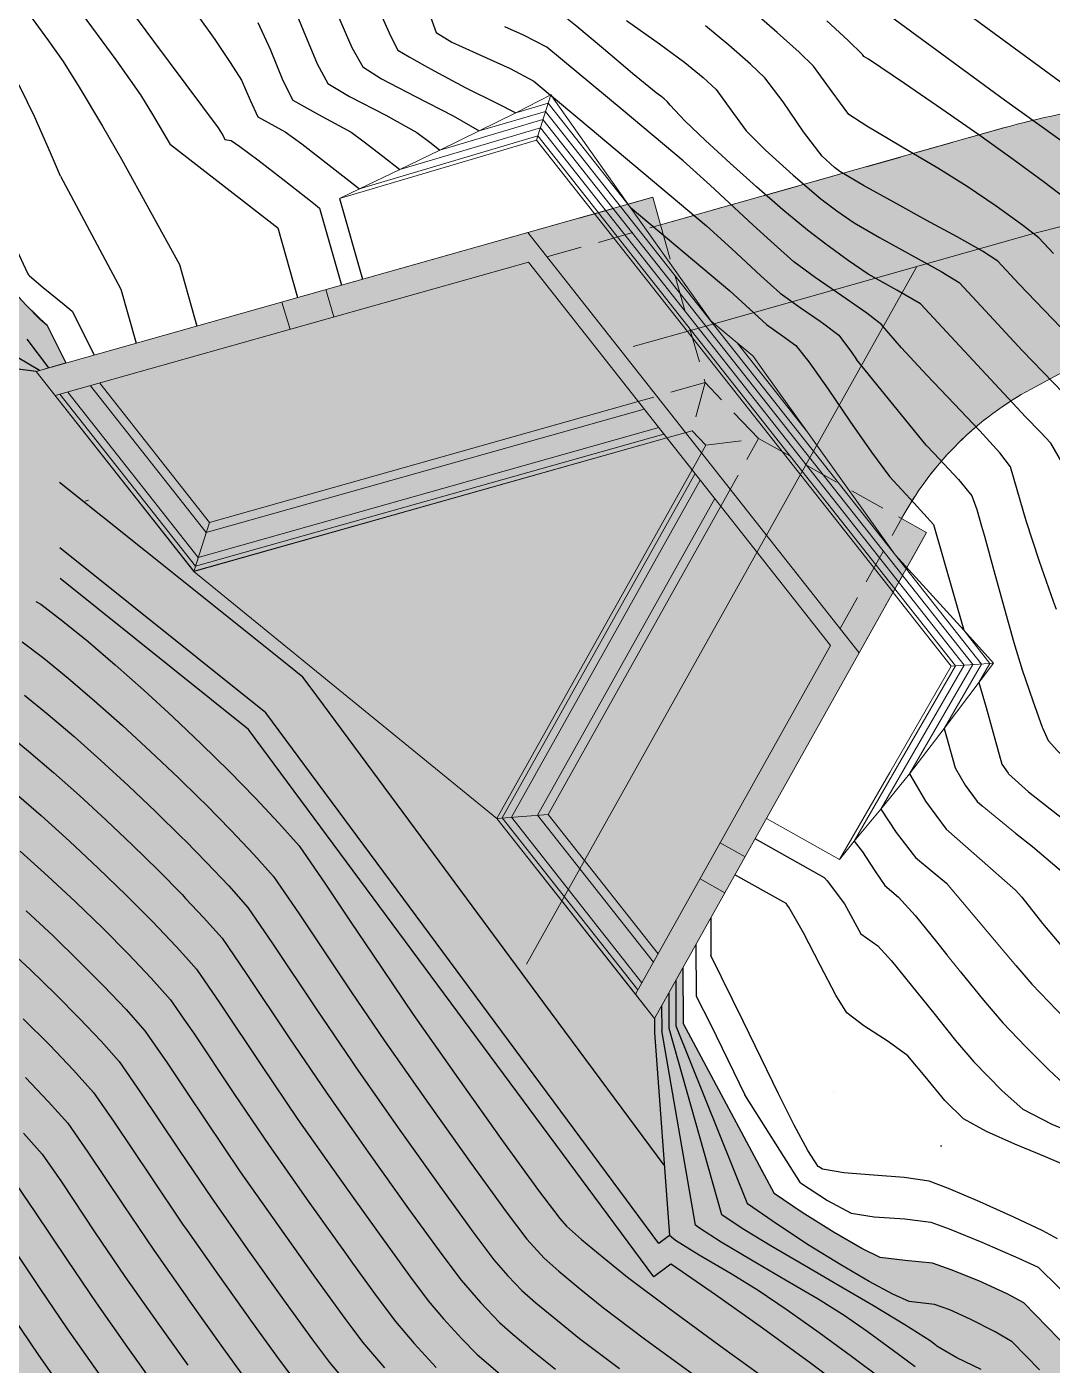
# Model space of a CAD drawing. Header units: millimetres. Extents: x -133 to 63340, y -143 to 109141.
# Drawn here: x 62394.54 to 62423.31, y 108682.51 to 108720.06 of the extents above; entities that cross this region are included whole.
import ezdxf

# ---------------------------------------------------------------- set-up
doc = ezdxf.new("R2010")
doc.units = ezdxf.units.MM
doc.header["$MEASUREMENT"] = 0
for name, pattern in [('NASCOSTA', [9.525, 6.35, -3.175]), ('TRATTEGGIATA', [0.75, 0.5, -0.25]), ('TRATTEGGIATA2', [9.525, 6.35, -3.175]), ('TRATTOPUNTO2', [12.7, 6.35, -3.175, 0, -3.175])]:
    doc.linetypes.add(name, pattern=pattern)
for name, color, linetype in [('colore lago', 131, 'Continuous'), ('curve livello 1m', 2, 'Continuous'), ('curve livello 5m', 7, 'Continuous'), ('curve livello di scavo 1 m', 2, 'Continuous'), ('LIN010CO', 2, 'Continuous'), ('LIN010TR', 2, 'NASCOSTA'), ('LIN018CO', 6, 'Continuous'), ('LIN025CO', 7, 'Continuous'), ('LINCOLO-ROSSO-025', 10, 'Continuous'), ('TRATTCOLO-30', 253, 'Continuous'), ('TRATTCOLO-32', 255, 'Continuous')]:
    doc.layers.add(name, color=color, linetype=linetype)
doc.layers.add('Colori bordi', color=5, linetype='Continuous', plot=False)
doc.layers.add('no_plot', color=5, linetype='Continuous', plot=False)

# ---------------------------------------------------------------- blocks, each defined once
blk = doc.blocks.new('CONTORNO')
at = {"layer": 'Colori bordi', "lineweight": 0, "ltscale": 2, "flags": 128}
blk.add_lwpolyline([(-40.663, 100.044), (-40.374, 92.645, 0.034114), (-43.469, 92.01), (-53.105, 89.338), (-53.319, 90.109), (-70.647, 85.303), (-66.249, 79.674), (-52.956, 83.36), (-52.253, 82.461), (-57.773, 72.704), (-53.908, 67.757), (-53.375, 67.075), (-47.588, 77.303), (-45.683, 80.67), (-46.38, 81.064), (-46.314, 81.181, -0.14195), (-42.731, 84.682), (-41.604, 85.286, -0.165813), (-34.47, 86.461, -0.072308), (-29.805, 84.968), (-22.578, 81.44)], format="xyb", dxfattribs=at)

msp = doc.modelspace()

# ---------------------------------------------------------------- hatches: boundary and pattern name
at = {"layer": 'colore lago', "linetype": 'Continuous', "lineweight": 0}
msp.add_hatch(color=256, dxfattribs=at).paths.add_polyline_path([(62394.5204, 108712.2459), (62395.117, 108711.6764), (62395.6406, 108710.6293), (62394.8002, 108710.3922), (62399.2235, 108704.7825), (62412.5003, 108708.5285), (62413.2067, 108707.6326), (62407.7302, 108697.8512), (62412.1535, 108692.2416), (62412.9472, 108693.6591), (62412.9542, 108692.0976), (62414.0082, 108690.1294), (62414.5077, 108689.1966), (62414.9207, 108688.4253), (62415.1861, 108687.9297), (62415.5083, 108687.3279), (62416.2931, 108686.7942), (62417.1906, 108686.23), (62417.969, 108685.782), (62418.4846, 108685.537), (62419.1884, 108685.4527), (62419.9557, 108685.3699), (62420.4783, 108685.1894), (62421.2527, 108684.8739), (62422.0468, 108684.518), (62422.5163, 108684.2624), (62423.4994, 108683.254), (62424.8803, 108681.83), (62425.6772, 108681.0253), (62426.388, 108680.3128), (62426.9073, 108679.7976), (62427.1296, 108679.5849), (62427.6677, 108679.3514), (62428.2779, 108678.8906), (62429.1097, 108678.186), (62429.7272, 108677.6064), (62430.0884, 108677.2216), (62430.467, 108676.3439), (62430.811, 108675.2778), (62431.1702, 108674.5108), (62431.6141, 108674.232), (62432.1182, 108673.9293), (62432.7182, 108673.2212), (62433.3642, 108672.3188), (62433.9717, 108671.5972), (62434.4688, 108671.2781), (62434.9585, 108671.0103), (62435.4179, 108670.7577), (62435.9831, 108670.3933), (62436.7708, 108669.8635), (62437.6389, 108669.2648), (62438.4457, 108668.6941), (62439.3646, 108668.0159), (62440.4199, 108667.2144), (62441.2951, 108666.53), (62442.2044, 108665.791), (62443.0885, 108665.0571), (62443.8645, 108664.3988), (62444.449, 108663.8865), (62444.7591, 108663.591), (62445.3244, 108662.7111), (62445.8151, 108661.9895), (62446.4679, 108661.7513), (62448.1936, 108661.1408), (62446.5378, 108652.8014), (62446.3027, 108651.6172), (62440.9509, 108652.5219), (62435.4435, 108653.0423), (62429.8796, 108653.2134), (62424.3375, 108653.0217), (62418.7888, 108652.4748), (62413.313, 108651.5404), (62407.8947, 108650.2381), (62402.5829, 108648.6194), (62397.4028, 108646.6292), (62392.3471, 108644.2966), (62387.4709, 108641.6608), (62382.7641, 108638.6807), (62378.5736, 108635.667), (62374.4327, 108632.2574), (62370.3747, 108628.4632), (62367.341, 108625.2477), (62364.0711, 108621.403), (62361.5015, 108617.9735), (62358.4141, 108613.3566), (62355.6386, 108608.5282), (62353.1888, 108603.5582), (62351.0878, 108598.4147), (62349.3183, 108593.1368), (62347.9014, 108587.7584), (62346.8307, 108582.3046), (62346.1263, 108576.8084), (62345.7933, 108571.4278), (62345.8092, 108565.8708), (62346.181, 108560.3104), (62346.9476, 108554.8198), (62348.0569, 108549.3677), (62348.9382, 108546.1575), (62347.7101, 108543.5061), (62343.6536, 108541.931), (62342.917, 108542.5188), (62342.059, 108542.9833), (62341.337, 108543.1852), (62340.5752, 108542.9743), (62339.6342, 108542.4682), (62338.6626, 108541.9356), (62337.8087, 108541.6455), (62337.3125, 108541.7296), (62336.3871, 108541.9326), (62334.0999, 108542.5173), (62331.1652, 108543.3198), (62327.978, 108544.2057), (62324.9329, 108545.0408), (62322.4248, 108545.6908), (62321.6797, 108545.8539), (62320.815, 108546.034), (62320.3039, 108546.1522), (62319.6879, 108546.4466), (62318.9296, 108546.8157), (62317.7863, 108547.2996), (62316.4033, 108547.8555), (62314.8859, 108548.4511), (62313.3395, 108549.0541), (62311.8694, 108549.6324), (62310.5809, 108550.1538), (62309.5794, 108550.586), (62308.9211, 108550.911), (62307.8794, 108551.5619), (62304.9319, 108553.2472), (62301.7635, 108555.25), (62299.7834, 108556.5397), (62298.9389, 108745.4947), (62330.7416, 108763.2145), (62333.3772, 108761.0595), (62337.2747, 108758.1642), (62341.9795, 108755.3069), (62347.0136, 108752.0356), (62351.8854, 108748.4512), (62355.9183, 108746.3193), (62362.3694, 108741.3887), (62363.4846, 108740.874), (62364.5999, 108740.3594), (62363.7039, 108740.0266), (62362.3265, 108739.5151), (62367.187, 108734.2797), (62380.1191, 108739.0825), (62380.8954, 108738.2464), (62376.2242, 108728.0558), (62381.0848, 108722.8205), (62382.5581, 108726.0346), (62383.6394, 108725.543), (62383.921, 108725.2729), (62384.545, 108724.7826), (62385.3252, 108724.2188), (62386.1902, 108723.6166), (62387.0683, 108723.0109), (62387.888, 108722.4367), (62388.5779, 108721.9292), (62389.0664, 108721.5233), (62389.5101, 108720.9867), (62390.0985, 108720.2676), (62390.648, 108719.643), (62391.287, 108718.9268), (62391.6211, 108718.5385), (62391.925, 108717.8958), (62392.2269, 108717.0545), (62392.8338, 108715.1478), (62393.1436, 108714.2685), (62393.4608, 108713.5627)])
at = {"layer": 'LINCOLO-ROSSO-025', "linetype": 'Continuous', "lineweight": 0}
h = msp.add_hatch(color=256, dxfattribs=at)
h.dxf.hatch_style = 1
h.paths.add_polyline_path([(62429.4363, 108718.061), (62425.0405, 108717.8694), (62427.3072, 108711.6993, -0.0823443), (62430.9713, 108711.7118, -0.0723083), (62435.6432, 108710.2396), (62442.8864, 108706.7439), (62440.7606, 108715.4891), (62440.0447, 108714.9552), (62438.3206, 108715.7873, 0.0998755)])
h.paths.add_polyline_path([(62421.9485, 108717.2207), (62420.6704, 108716.8601), (62421.8, 108713.9785), (62423.281, 108710.2005), (62423.8432, 108710.5049, -0.0823443), (62427.3072, 108711.6993), (62425.0405, 108717.8694, 0.034113)])
at = {"layer": 'TRATTCOLO-30', "linetype": 'Continuous', "lineweight": 0}
h = msp.add_hatch(color=256, dxfattribs=at)
h.dxf.hatch_style = 1
h.paths.add_polyline_path([(62419.7844, 108705.8709), (62419.0863, 108706.2617), (62419.1519, 108706.3789, -0.1419505), (62422.7188, 108709.896), (62423.281, 108710.2005), (62421.7999, 108713.9785), (62419.5162, 108713.3342), (62409.5531, 108695.5394), (62411.6173, 108692.9215), (62412.1535, 108692.2416), (62417.8943, 108702.4952)])
h.paths.add_polyline_path([(62419.5162, 108713.3342), (62413.1604, 108711.541), (62397.4005, 108707.0944), (62399.2235, 108704.7825), (62412.5003, 108708.5285), (62413.2067, 108707.6326), (62407.7302, 108697.8512), (62409.5531, 108695.5394)])
h.paths.add_polyline_path([(62421.7999, 108713.9785), (62420.6703, 108716.8601), (62412.3241, 108714.5052), (62412.1068, 108715.2752), (62394.8002, 108710.3922), (62397.4005, 108707.0944), (62413.1604, 108711.541)])
edge = h.paths.add_edge_path()
edge.add_line((62390.9352, 108742.7154), (62387.8242, 108748.1312))
edge.add_line((62387.8242, 108748.1312), (62379.4623, 108745.0257))
edge.add_line((62379.4623, 108745.0257), (62379.1838, 108745.7756))
edge.add_line((62379.1838, 108745.7756), (62362.3265, 108739.5151))
edge.add_line((62362.3265, 108739.5151), (62367.187, 108734.2798))
edge.add_line((62367.187, 108734.2798), (62380.1191, 108739.0825))
edge.add_line((62380.1191, 108739.0825), (62380.8954, 108738.2464))
edge.add_line((62380.8954, 108738.2464), (62376.2242, 108728.0559))
edge.add_line((62376.2242, 108728.0559), (62381.0848, 108722.8205))
edge.add_line((62381.0848, 108722.8205), (62387.544, 108736.9119))
edge.add_line((62387.544, 108736.9119), (62386.8168, 108737.2453))
edge.add_line((62386.8168, 108737.2453), (62388.1307, 108740.1117))
edge.add_arc((62392.6759, 108738.0282), 5, 110.37415, 155.37415, ccw=False)

# ---------------------------------------------------------------- linework, layer by layer
at = {"layer": 'Colori bordi', "linetype": 'Continuous', "lineweight": 0, "flags": 128}
msp.add_lwpolyline([(62394.5204, 108712.2459), (62395.117, 108711.6764), (62395.6406, 108710.6293), (62394.8002, 108710.3922), (62399.2235, 108704.7825), (62412.5003, 108708.5285), (62413.2067, 108707.6326), (62407.7302, 108697.8512), (62412.1535, 108692.2416), (62412.9472, 108693.6591), (62412.9542, 108692.0976), (62414.0082, 108690.1294), (62414.5077, 108689.1966), (62414.9207, 108688.4253), (62415.1861, 108687.9297), (62415.5083, 108687.3279), (62416.2931, 108686.7942), (62417.1906, 108686.23), (62417.969, 108685.782), (62418.4846, 108685.537), (62419.1884, 108685.4527), (62419.9557, 108685.3699), (62419.9557, 108685.3699), (62420.4783, 108685.1894), (62421.2527, 108684.8739), (62422.0468, 108684.518), (62422.5163, 108684.2624), (62422.5163, 108684.2624), (62423.4994, 108683.254)], dxfattribs=at)
at = {"layer": 'curve livello 1m', "color": 152, "linetype": 'TRATTEGGIATA2', "ltscale": 5, "flags": 128}
for points in [[(62384.0221, 108729.2284), (62385.7006, 108728.459), (62386.965, 108727.4431), (62388.3706, 108726.3432), (62389.0774, 108725.8208), (62389.9857, 108725.168), (62390.9097, 108724.5076), (62391.6633, 108723.9621), (62392.0604, 108723.6543), (62392.427, 108723.2258), (62393.028, 108722.477), (62393.7645, 108721.524), (62394.512, 108720.5348), (62395.1514, 108719.6685), (62395.564, 108719.0841), (62396.011, 108718.3689), (62396.6641, 108717.2733), (62397.2009, 108716.3497), (62398.8234, 108713.3925), (62399.3108, 108711.6648)], [(62449.0566, 108665.4876), (62447.5691, 108666.6743), (62446.7343, 108667.2749), (62445.9993, 108667.7503), (62445.9993, 108667.7503), (62445.3264, 108668.0832), (62444.4783, 108668.4494), (62443.6781, 108668.7985), (62443.1486, 108669.0802), (62443.1486, 108669.0802), (62442.7409, 108669.4873), (62442.1919, 108670.1058), (62441.7011, 108670.6179), (62441.7011, 108670.6179), (62441.2954, 108670.9338), (62440.5983, 108671.4494), (62439.8334, 108672.0132), (62439.2246, 108672.4741), (62439.2246, 108672.4741), (62438.365, 108673.1592), (62437.5579, 108673.8172), (62436.9267, 108674.3464), (62436.5947, 108674.645), (62436.5947, 108674.645), (62436.2778, 108675.0258), (62435.8193, 108675.6316), (62435.3026, 108676.349), (62434.8114, 108677.0647), (62434.8114, 108677.0647), (62434.4171, 108677.7181), (62433.9747, 108678.486), (62433.6742, 108678.9642), (62433.6742, 108678.9642), (62433.0992, 108679.4726), (62432.3946, 108680.0167), (62432.025, 108680.3971), (62432.025, 108680.3971), (62432.0295, 108680.4063), (62431.5902, 108680.6689), (62430.9646, 108681.1269), (62430.2225, 108681.7093), (62429.4404, 108682.3343), (62428.6942, 108682.9202), (62428.0602, 108683.3855), (62428.0602, 108683.3855), (62427.4519, 108683.7529), (62426.992, 108683.9088), (62426.4673, 108684.3403), (62425.8571, 108684.9767), (62425.2108, 108685.6918), (62424.5778, 108686.3598), (62424.0076, 108686.8546), (62424.0076, 108686.8546), (62423.6727, 108687.0413), (62423.0329, 108687.3593), (62422.1797, 108687.7651), (62421.2045, 108688.2153), (62420.1986, 108688.6663), (62420.1986, 108688.6663), (62419.808, 108688.8254), (62418.9294, 108688.9253), (62418.3385, 108689.2351), (62417.685, 108689.696), (62417.1649, 108690.1698), (62417.1649, 108690.1698), (62416.8423, 108690.6536), (62416.3974, 108691.4654), (62415.8785, 108692.4693), (62415.334, 108693.5294), (62414.6531, 108694.8123), (62413.8453, 108695.2632)]]:
    msp.add_lwpolyline(points, dxfattribs=at)
at = {"layer": 'curve livello 5m', "color": 2}
for p, q in [((62409.2425, 108718.148), (62409.2653, 108718.1191)), ((62402.7558, 108714.9747), (62403.3668, 108712.8092)), ((62395.117, 108711.6765), (62395.6406, 108710.6293)), ((62416.9251, 108696.1848), (62414.9732, 108697.2777)), ((62412.9472, 108693.6591), (62412.9542, 108692.0976)), ((62412.9542, 108692.0976), (62415.5084, 108687.3279)), ((62412.61, 108685.3437), (62412.1322, 108684.9899))]:
    msp.add_line(p, q, dxfattribs=at)
at = {"layer": 'curve livello 5m', "color": 2, "flags": 128}
for points in [[(62396.6447, 108731.3969), (62396.7034, 108731.3435), (62397.4521, 108730.6366), (62398.0469, 108730.0471), (62398.0469, 108730.0471), (62401.9805, 108725.5131), (62402.8096, 108724.5537), (62403.0716, 108723.9056), (62403.4992, 108722.761), (62403.8803, 108721.7758), (62404.3487, 108720.6847), (62404.7464, 108719.8047), (62404.9543, 108719.4), (62404.9543, 108719.4), (62405.266, 108719.2124), (62405.6968, 108718.9749)], [(62392.2582, 108726.6053), (62393.2778, 108725.7719), (62393.8988, 108725.2417), (62393.8988, 108725.2417), (62394.237, 108724.8723), (62398.0949, 108719.6567), (62399.9136, 108717.2235), (62400.0463, 108716.9978), (62400.0981, 108716.8998), (62400.2767, 108716.8656), (62400.5215, 108716.7023), (62401.0195, 108716.3305), (62401.7237, 108715.787), (62402.587, 108715.109), (62402.7558, 108714.9747)], [(62424.2711, 108710.8751), (62422.372, 108712.8499), (62421.7848, 108713.4812), (62421.3508, 108713.763), (62420.6438, 108714.1649), (62419.7773, 108714.6384), (62418.8646, 108715.1351), (62418.0189, 108715.6065), (62417.3538, 108716.0042), (62417.2011, 108716.114), (62416.8573, 108716.4271), (62416.3347, 108717.1162), (62415.7592, 108717.9543), (62415.2468, 108718.6259), (62414.848, 108719.0088), (62414.2332, 108719.5484), (62413.587, 108720.0829)], [(62395.117, 108711.6765), (62394.9041, 108711.8553), (62394.5204, 108712.2459), (62394.1046, 108712.7106), (62393.7129, 108713.2033), (62393.4608, 108713.5627), (62393.1436, 108714.2685), (62392.8338, 108715.1478), (62392.529, 108716.1075), (62392.2269, 108717.0545), (62391.925, 108717.8958), (62391.6211, 108718.5385), (62391.287, 108718.9268), (62391.0059, 108719.2419)], [(62405.6968, 108718.9749), (62405.9715, 108718.8234), (62406.859, 108718.3498), (62406.859, 108718.3498), (62407.7279, 108717.9179), (62408.2619, 108717.6489)], [(62411.471, 108714.9988), (62414.2667, 108712.6473), (62414.8294, 108712.133), (62415.2989, 108711.707), (62415.2989, 108711.707), (62415.7478, 108711.3875), (62416.1196, 108711.1169), (62416.1196, 108711.1169), (62416.4867, 108710.6572), (62417.0219, 108709.8957), (62417.6362, 108708.9972), (62418.2405, 108708.1264), (62418.7457, 108707.4479), (62418.7457, 108707.4479), (62419.4347, 108706.6984), (62419.9766, 108706.0932), (62419.9766, 108706.0932), (62420.8311, 108703.1281)], [(62412.1322, 108684.9899), (62400.7621, 108700.3459), (62395.4732, 108704.5797)], [(62421.2529, 108701.6644), (62421.4558, 108700.9605), (62421.901, 108699.3744), (62422.0711, 108699.1173), (62422.0831, 108699.1065)], [(62422.0831, 108699.1065), (62422.6444, 108698.5988), (62423.4703, 108697.9486), (62424.3294, 108697.2757), (62425.0024, 108696.6892), (62425.0024, 108696.6892), (62425.1855, 108696.4683), (62425.4912, 108696.1721), (62426.3942, 108695.3565), (62427.277, 108694.5766), (62428.0561, 108693.9044), (62428.648, 108693.4119), (62428.9693, 108693.1712), (62428.9693, 108693.1712), (62429.7125, 108692.9277), (62430.3412, 108692.7003), (62430.3412, 108692.7003), (62430.4367, 108692.4487), (62430.6376, 108692.3175), (62432.6337, 108690.8368)], [(62394.1774, 108698.5946), (62394.9437, 108697.9317), (62395.7427, 108697.2117), (62396.5478, 108696.4595), (62397.3324, 108695.6999), (62398.0701, 108694.9577), (62398.7342, 108694.2576), (62399.0044, 108693.9543)], [(62416.9251, 108696.1848), (62416.9928, 108696.1006), (62417.4784, 108695.4524), (62417.9367, 108694.6176), (62418.418, 108694.2782), (62418.8043, 108693.8525), (62419.3564, 108693.1747), (62419.9847, 108692.3847), (62420.5997, 108691.6219), (62421.1118, 108691.0262), (62421.9086, 108690.2132), (62422.4886, 108689.6925), (62423.3011, 108689.2772), (62424.2926, 108688.8645)], [(62399.0044, 108693.9543), (62399.2982, 108693.6245), (62399.2982, 108693.6245), (62399.9571, 108692.6681), (62401.1273, 108690.9178), (62402.1489, 108689.4084), (62402.1489, 108689.4084), (62403.2769, 108687.8026), (62403.6693, 108687.2518)], [(62394.5062, 108690.5788), (62395.1524, 108689.9042), (62395.695, 108689.2978), (62395.695, 108689.2978), (62396.2519, 108688.4895), (62397.2409, 108687.0103), (62398.1043, 108685.7347), (62398.1043, 108685.7347), (62399.0472, 108684.3924)], [(62403.6693, 108687.2518), (62404.3762, 108686.2595), (62405.2756, 108685.0178), (62405.8036, 108684.3162), (62405.8036, 108684.3162), (62406.2369, 108683.8097), (62406.7457, 108683.2522), (62407.1773, 108682.811), (62407.1773, 108682.811), (62407.8177, 108682.2565)], [(62424.8803, 108681.83), (62423.4994, 108683.254), (62422.5163, 108684.2624), (62422.5163, 108684.2624), (62422.0468, 108684.5181), (62421.2527, 108684.8739), (62420.4783, 108685.1894), (62419.9557, 108685.3699), (62419.9557, 108685.3699), (62419.1884, 108685.4527), (62418.4846, 108685.537), (62417.969, 108685.782), (62417.1906, 108686.23), (62416.2931, 108686.7942), (62415.5083, 108687.3279)], [(62417.7922, 108681.6247), (62416.5271, 108682.5722), (62415.1842, 108683.5514), (62413.8613, 108684.49), (62412.6562, 108685.3158), (62412.6562, 108685.3158), (62412.6101, 108685.3437)], [(62399.0472, 108684.3924), (62399.0576, 108684.3775), (62399.9866, 108683.0734), (62400.7467, 108682.024), (62401.1929, 108681.4311), (62401.1929, 108681.4311), (62401.6951, 108680.8335), (62402.2992, 108680.148), (62402.9368, 108679.4494), (62403.5396, 108678.8125), (62403.7077, 108678.6442)]]:
    msp.add_lwpolyline(points, dxfattribs=at)
at = {"layer": 'curve livello di scavo 1 m', "lineweight": 0}
for p, q in [((62409.2336, 108718.1454), (62409.2425, 108718.148)), ((62403.3173, 108715.2454), (62408.8423, 108716.8822)), ((62418.8462, 108704.1951), (62408.8424, 108716.8822)), ((62418.8451, 108704.1932), (62420.4781, 108702.1223)), ((62420.4781, 108702.1223), (62418.7518, 108699.1404)), ((62418.7518, 108699.1404), (62417.3393, 108696.7008)), ((62417.3393, 108696.7008), (62415.292, 108697.8471))]:
    msp.add_line(p, q, dxfattribs=at)
at = {"layer": 'LIN010CO', "linetype": 'Continuous', "lineweight": 0}
for p, q in [((62395.69, 108709.812), (62399.3496, 108705.1708)), ((62399.5764, 108705.8692), (62396.326, 108709.9915)), ((62395.4671, 108709.7491), (62399.2701, 108704.9261)), ((62411.8636, 108709.3359), (62399.5764, 108705.8692)), ((62412.2728, 108708.817), (62399.3496, 108705.1708)), ((62412.4161, 108708.6352), (62399.2701, 108704.9261)), ((62407.8808, 108697.8631), (62413.2908, 108707.5259)), ((62408.1372, 108697.8833), (62413.4342, 108707.3441)), ((62408.8693, 108697.941), (62413.8434, 108706.8251)), ((62399.6693, 108706.1552), (62399.2235, 108704.7825)), ((62409.169, 108697.9646), (62407.7302, 108697.8512)), ((62411.6837, 108693.0401), (62407.8808, 108697.8631)), ((62411.7968, 108693.2421), (62408.1372, 108697.8833)), ((62412.1197, 108693.8187), (62408.8693, 108697.941))]:
    msp.add_line(p, q, dxfattribs=at)
at = {"layer": 'LIN010TR', "linetype": 'TRATTOPUNTO2', "lineweight": 0, "ltscale": 5, "flags": 128}
msp.add_lwpolyline([(62441.9446, 108710.6184), (62436.9819, 108713.0134, 0.1831676), (62422.7847, 108714.2564), (62413.1604, 108711.5409), (62395.6739, 108706.6072)], format="xyb", dxfattribs=at)
msp.add_lwpolyline([(62408.5598, 108693.7651), (62419.5163, 108713.3342)], dxfattribs=at)
at = {"layer": 'LIN018CO', "color": 2, "lineweight": 0}
for p, q in [((62408.2619, 108717.6489), (62409.2432, 108718.1502)), ((62407.2361, 108717.1364), (62408.2619, 108717.6489)), ((62406.1309, 108716.6004), (62407.2361, 108717.1364)), ((62413.7384, 108711.8001), (62411.471, 108714.9988)), ((62414.4702, 108711.1952), (62413.7384, 108711.8001)), ((62418.9053, 108705.2475), (62416.4449, 108708.6908)), ((62418.9053, 108705.2475), (62420.8311, 108703.1281)), ((62421.6644, 108702.2072), (62420.8311, 108703.1281)), ((62419.3061, 108699.1), (62420.2746, 108700.3736))]:
    msp.add_line(p, q, dxfattribs=at)
at = {"layer": 'LIN018CO', "color": 2, "lineweight": 0, "flags": 128}
for points in [[(62408.8424, 108716.8822), (62408.8768, 108716.9967), (62409.2432, 108718.1502)], [(62409.2432, 108718.1502), (62409.2653, 108718.1191), (62411.471, 108714.9988)], [(62406.1309, 108716.6004), (62405.0055, 108716.0584), (62403.8789, 108715.516), (62403.3173, 108715.2454)], [(62414.4702, 108711.1952), (62414.9152, 108710.8273), (62414.9185, 108710.823), (62415.2613, 108710.3444), (62416.4449, 108708.6908)], [(62420.4781, 108702.1223), (62420.5986, 108702.1309), (62421.6644, 108702.2072), (62420.2746, 108700.3736)], [(62417.3393, 108696.7008), (62417.7536, 108697.2167), (62418.4995, 108698.106), (62419.3061, 108699.1)]]:
    msp.add_lwpolyline(points, dxfattribs=at)
at = {"layer": 'LIN018CO', "color": 2, "flags": 128}
for points in [[(62397.8726, 108705.349), (62395.4611, 108707.2794)], [(62412.5687, 108686.1467), (62412.272, 108685.927), (62401.2487, 108700.8146), (62395.4693, 108705.441)], [(62401.8961, 108702.1282), (62397.8726, 108705.349)], [(62402.5199, 108701.5009), (62402.2874, 108701.8149), (62401.8961, 108702.1282)], [(62405.9487, 108696.87), (62402.5199, 108701.5009)], [(62409.0519, 108692.6791), (62405.9487, 108696.87)], [(62412.425, 108688.1235), (62409.0519, 108692.6791)]]:
    msp.add_lwpolyline(points, dxfattribs=at)
at = {"layer": 'LIN025CO', "linetype": 'TRATTEGGIATA', "lineweight": 0, "ltscale": 2}
for p, q in [((62421.9484, 108717.2206), (62412.3241, 108714.5052)), ((62408.5979, 108714.2851), (62412.1069, 108715.2751)), ((62412.3241, 108714.5052), (62412.1069, 108715.2751)), ((62409.134, 108713.6052), (62412.3241, 108714.5052)), ((62412.3241, 108714.5052), (62413.5732, 108710.078)), ((62422.7188, 108709.896), (62423.8432, 108710.5049)), ((62413.5732, 108710.078), (62411.6961, 108709.5484)), ((62413.5732, 108710.078), (62413.2043, 108708.7271)), ((62415.0726, 108708.5089), (62413.5732, 108710.078)), ((62413.2043, 108708.7271), (62412.5003, 108708.5285)), ((62413.5922, 108708.3212), (62413.2043, 108708.7271)), ((62413.2067, 108707.6326), (62413.5922, 108708.3212)), ((62413.5922, 108708.3212), (62415.0726, 108708.5089)), ((62414.0109, 108706.6126), (62415.0726, 108708.5089)), ((62415.0726, 108708.5089), (62419.0864, 108706.2617)), ((62417.3582, 108703.1751), (62419.152, 108706.3788)), ((62419.7844, 108705.8709), (62419.0864, 108706.2617)), ((62417.8944, 108702.4951), (62419.7844, 108705.8709))]:
    msp.add_line(p, q, dxfattribs=at)
at = {"layer": 'LIN025CO', "linetype": 'Continuous', "lineweight": 0}
for p, q in [((62394.8002, 108710.3922), (62408.5979, 108714.2851)), ((62408.5979, 108714.2851), (62417.8944, 108702.4951)), ((62395.3364, 108709.7122), (62408.6132, 108713.4582)), ((62417.0938, 108702.7029), (62408.6132, 108713.4582)), ((62403.1594, 108711.9194), (62402.9319, 108712.6865)), ((62401.9259, 108711.5714), (62401.6985, 108712.3385)), ((62399.2235, 108704.7825), (62394.8002, 108710.3922)), ((62399.6693, 108706.1552), (62396.5864, 108710.0649)), ((62411.6961, 108709.5484), (62399.6693, 108706.1552)), ((62412.5003, 108708.5285), (62399.2235, 108704.7825)), ((62407.7302, 108697.8512), (62413.2067, 108707.6326)), ((62409.169, 108697.9646), (62414.0109, 108706.6126)), ((62399.2235, 108704.7825), (62407.7302, 108697.8512)), ((62411.6173, 108692.9215), (62417.0938, 108702.7029)), ((62412.1535, 108692.2415), (62417.8944, 108702.4951)), ((62411.6173, 108692.9215), (62407.7302, 108697.8512)), ((62412.2519, 108694.0548), (62409.169, 108697.9646)), ((62414.6912, 108696.7741), (62413.9932, 108697.1649)), ((62414.1273, 108695.7668), (62413.4292, 108696.1577)), ((62412.1535, 108692.2415), (62411.6173, 108692.9215))]:
    msp.add_line(p, q, dxfattribs=at)
at = {"layer": 'LIN025CO', "linetype": 'TRATTEGGIATA', "lineweight": 0, "ltscale": 2}
for centre, radius, start, end in [((62428.2438, 108694.9077), 23.184, 97.94184, 105.75606), ((62427.0049, 108701.9821), 9, 118.43931, 150.75606)]:
    msp.add_arc(centre, radius, start, end, dxfattribs=at)
at = {"layer": 'no_plot', "lineweight": 0}
for p, q in [((62407.2361, 108717.1364), (62409.0962, 108717.6875)), ((62408.2619, 108717.6489), (62409.1694, 108717.9177)), ((62409.0962, 108717.6875), (62421.3219, 108702.1827)), ((62409.1694, 108717.9177), (62411.471, 108714.9988)), ((62406.1309, 108716.6004), (62409.0231, 108717.4572)), ((62409.0231, 108717.4572), (62421.0808, 108702.1654)), ((62403.8789, 108715.516), (62408.8768, 108716.9967)), ((62405.0055, 108716.0584), (62408.95, 108717.2269)), ((62408.8768, 108716.9967), (62420.5986, 108702.1309)), ((62408.95, 108717.2269), (62420.8397, 108702.1482)), ((62414.4702, 108711.1952), (62416.4449, 108708.6908)), ((62420.8311, 108703.1281), (62421.563, 108702.1999)), ((62420.8397, 108702.1482), (62418.4995, 108698.106)), ((62420.5986, 108702.1309), (62418.8299, 108699.0758)), ((62421.0808, 108702.1654), (62419.3061, 108699.1)), ((62421.3219, 108702.1827), (62420.2746, 108700.3736)), ((62421.563, 108702.1999), (62421.2529, 108701.6644)), ((62418.8299, 108699.0758), (62417.7536, 108697.2167))]:
    msp.add_line(p, q, dxfattribs=at)
at = {"layer": 'no_plot'}
for p, q in [((62398.5757, 108716.7586), (62401.5812, 108714.4182)), ((62395.4883, 108715.8665), (62397.1799, 108712.6965)), ((62403.3173, 108715.2454), (62403.9577, 108712.9759)), ((62401.5812, 108714.4182), (62402.1334, 108712.4612)), ((62397.1799, 108712.6965), (62397.6067, 108711.184)), ((62395.8165, 108712.0837), (62396.4319, 108710.8526)), ((62394.5461, 108711.2929), (62395.1465, 108710.4899)), ((62394.8957, 108710.4191), (62394.0036, 108710.9467)), ((62394.8002, 108710.3922), (62393.3949, 108710.5739)), ((62419.773, 108708.3265), (62417.8221, 108710.726)), ((62419.3061, 108699.1), (62419.4921, 108698.7804)), ((62415.8692, 108695.453), (62414.4092, 108696.2704)), ((62413.7318, 108695.0606), (62413.7366, 108694.0011)), ((62413.3122, 108694.311), (62413.3186, 108692.8674)), ((62412.7488, 108693.3047), (62412.7544, 108692.0312)), ((62412.5503, 108692.9503), (62412.5547, 108691.9649)), ((62412.3519, 108692.5959), (62412.355, 108691.8985)), ((62412.1535, 108692.2415), (62412.1553, 108691.8321)), ((62412.1553, 108691.8321), (62412.5687, 108686.1467)), ((62413.3022, 108686.441), (62412.355, 108691.8985)), ((62412.5547, 108691.9649), (62414.0357, 108686.7353)), ((62412.7544, 108692.0312), (62414.7642, 108687.0279)), ((62416.2491, 108687.6276), (62414.6818, 108690.1004))]:
    msp.add_line(p, q, dxfattribs=at)
at = {"layer": 'no_plot', "linetype": 'Continuous', "lineweight": 0}
for p, q in [((62422.2771, 108697.4348), (62421.3457, 108698.2084)), ((62422.2843, 108695.8378), (62420.3364, 108697.5504)), ((62422.2937, 108693.728), (62420.3431, 108696.0371)), ((62420.7334, 108693.5482), (62420.3521, 108694.0269))]:
    msp.add_line(p, q, dxfattribs=at)
at = {"layer": 'no_plot', "flags": 128}
for points in [[(62398.5861, 108716.7405), (62398.5757, 108716.7586), (62398.0795, 108717.6024), (62397.7388, 108718.1538), (62397.0459, 108719.1352), (62395.972, 108720.59), (62394.7168, 108722.2513), (62393.48, 108723.8518), (62393.0584, 108724.3647), (62392.36, 108724.8773), (62391.4509, 108725.5361), (62389.3184, 108727.2048), (62386.9284, 108729.1251), (62386.4361, 108729.5321)], [(62395.4883, 108715.8665), (62395.204, 108716.5227), (62394.7552, 108717.5396), (62394.3679, 108718.3502), (62393.8903, 108719.2008), (62393.3892, 108720.0144), (62393.0519, 108720.4795), (62392.5761, 108721.1023), (62391.9366, 108721.9047), (62391.376, 108722.5869), (62391.0624, 108722.944), (62390.4411, 108723.4255), (62389.2623, 108724.2787), (62387.8169, 108725.3119), (62386.3959, 108726.333), (62385.2903, 108727.1503), (62384.9717, 108727.3996)], [(62426.0655, 108716.6543), (62419.5421, 108721.4488)], [(62401.8717, 108720.9923), (62402.2932, 108719.9649), (62402.6869, 108719.0218), (62402.9905, 108718.468), (62402.9905, 108718.468), (62403.5926, 108718.1035), (62404.6154, 108717.5778), (62405.4812, 108717.0947), (62405.4812, 108717.0947), (62405.8895, 108716.79), (62406.1309, 108716.6004)], [(62391.5803, 108720.3892), (62392.1065, 108719.7917), (62392.4121, 108719.1761), (62392.7157, 108718.3933), (62393.0186, 108717.4959), (62393.3222, 108716.5363), (62393.6278, 108715.5673), (62393.9368, 108714.6413), (62394.2504, 108713.8109), (62394.57, 108713.1287), (62394.57, 108713.1287), (62394.5906, 108713.1015), (62394.6161, 108713.0742), (62394.9962, 108712.7472), (62395.5892, 108712.264), (62395.8165, 108712.0837)], [(62399.2763, 108720.4595), (62399.8136, 108719.7015), (62400.2513, 108719.0569), (62400.563, 108718.5618), (62400.563, 108718.5618), (62400.8119, 108717.997), (62401.0267, 108717.536), (62401.0267, 108717.536), (62401.7937, 108717.1131), (62402.2622, 108716.7723), (62403.8789, 108715.516), (62403.8789, 108715.516)], [(62403.255, 108720.4045), (62403.6578, 108719.4753), (62403.9724, 108718.934), (62403.9724, 108718.934), (62404.4968, 108718.5971), (62404.7244, 108718.4782)], [(62405.8328, 108720.4391), (62406.0302, 108719.902), (62406.0302, 108719.902), (62406.4705, 108719.6313), (62406.7592, 108719.4982)], [(62412.3268, 108718.1126), (62412.1991, 108718.2045), (62411.5343, 108718.7484), (62410.721, 108719.4395), (62409.9739, 108720.0718), (62409.5073, 108720.4392), (62409.1364, 108720.6196)], [(62423.3439, 108713.6953), (62422.937, 108714.1368), (62422.479, 108714.4931), (62421.7341, 108715.0269), (62420.9258, 108715.578), (62420.0981, 108716.09), (62419.0501, 108716.7098), (62418.1106, 108717.2688), (62417.6088, 108717.5986), (62417.135, 108718.2371), (62416.6155, 108718.9548), (62416.2147, 108719.3475), (62415.5964, 108719.9038), (62414.8755, 108720.523)], [(62425.3738, 108715.5635), (62421.9689, 108718.0034), (62418.7754, 108720.3505)], [(62401.0239, 108720.1803), (62401.3683, 108719.435), (62401.7287, 108718.5513), (62402.0086, 108718.002), (62402.0086, 108718.002), (62402.726, 108717.5966), (62403.6374, 108717.1039), (62403.6374, 108717.1039), (62403.971, 108716.8612), (62404.5293, 108716.4324), (62405.0055, 108716.0584)], [(62414.9216, 108714.4988), (62414.6474, 108714.7512), (62413.7148, 108715.6119), (62412.9549, 108716.2982), (62411.2757, 108717.7106), (62409.1358, 108719.4871), (62408.4757, 108719.824), (62407.9514, 108720.06)], [(62411.3655, 108720.2375), (62412.2933, 108719.5849), (62413.0072, 108719.0615), (62413.0072, 108719.0615), (62413.5158, 108718.6345), (62413.8782, 108718.297), (62413.8782, 108718.297), (62414.2977, 108717.7252), (62414.7233, 108717.1432), (62414.7233, 108717.1432), (62415.2663, 108716.6017), (62416.0431, 108715.894), (62416.8206, 108715.2326), (62416.8206, 108715.2326), (62417.2719, 108714.8935), (62417.7523, 108714.5627), (62417.7523, 108714.5627), (62418.4658, 108714.1454), (62419.3645, 108713.6541), (62420.194, 108713.1975), (62420.6999, 108712.8844), (62420.6999, 108712.8844), (62421.4366, 108712.0948), (62422.4709, 108710.9803), (62422.4709, 108710.9803), (62423.6256, 108709.7796)], [(62423.7172, 108715.2103), (62423.0518, 108715.7179), (62422.2117, 108716.3353), (62421.2494, 108717.0249), (62420.2173, 108717.7491), (62419.1679, 108718.4703), (62418.1538, 108719.1508), (62418.0232, 108719.2303), (62417.9841, 108719.2837), (62417.588, 108719.6775), (62416.9885, 108720.2268)], [(62406.7592, 108719.4982), (62407.2479, 108719.2729), (62408.0999, 108718.8872), (62408.7643, 108718.535), (62408.7643, 108718.535), (62409.2336, 108718.1454)], [(62404.7244, 108718.4782), (62405.4491, 108718.0996), (62406.5011, 108717.5571), (62407.2361, 108717.1364)], [(62409.2653, 108718.1191), (62410.0574, 108717.4615), (62413.6108, 108714.4728), (62414.3194, 108713.8294), (62415.1367, 108713.0745), (62415.6794, 108712.5884), (62415.6794, 108712.5884), (62416.239, 108712.1818), (62416.797, 108711.7973)], [(62423.6808, 108707.67), (62423.2733, 108708.3777), (62422.9801, 108708.6842), (62422.5699, 108709.1107), (62420.8442, 108710.9701), (62419.615, 108712.2875), (62418.9516, 108712.6699), (62418.1508, 108713.1212), (62417.5885, 108713.5016), (62416.955, 108713.9571), (62416.4402, 108714.3512), (62415.753, 108714.9235), (62415.0126, 108715.5656), (62414.2725, 108716.2291), (62413.5863, 108716.865), (62413.0073, 108717.4246), (62412.5892, 108717.8593), (62412.5096, 108717.968), (62412.4275, 108718.0401), (62412.3267, 108718.1126)], [(62423.4279, 108703.7109), (62423.3481, 108703.9327), (62422.957, 108705.0599), (62422.5749, 108706.2033), (62422.3306, 108707.0651), (62422.1389, 108707.7162), (62421.8381, 108708.1034), (62421.2751, 108708.7234), (62420.5571, 108709.4831), (62419.7913, 108710.2896), (62419.085, 108711.0498), (62418.5455, 108711.6709), (62418.5285, 108711.6946), (62418.1066, 108712.0241), (62417.4099, 108712.5087), (62416.6553, 108713.03), (62416.0598, 108713.4698), (62415.51, 108713.957), (62414.9215, 108714.4988)], [(62416.797, 108711.7973), (62416.9015, 108711.7253), (62417.3241, 108711.4057), (62417.3241, 108711.4057), (62417.6817, 108710.9307), (62417.8221, 108710.726)], [(62419.773, 108708.3265), (62419.9959, 108708.0908), (62420.6844, 108707.3571), (62421.0577, 108706.9047), (62421.0577, 108706.9047), (62421.193, 108706.5221), (62421.33, 108706.0485)], [(62421.33, 108706.0485), (62421.4096, 108705.7732), (62421.6763, 108704.8033), (62421.9619, 108703.758), (62422.2351, 108702.7825), (62422.4648, 108702.0223), (62422.4648, 108702.0223), (62422.7619, 108701.1499), (62423.0323, 108700.413), (62423.0485, 108700.3749)], [(62394.7989, 108703.9378), (62394.9321, 108703.8582), (62394.9321, 108703.8582), (62395.5559, 108703.3841), (62396.2602, 108702.8107), (62397.0231, 108702.1582), (62397.823, 108701.4471), (62398.6381, 108700.6976), (62399.4467, 108699.9301), (62400.227, 108699.1648), (62400.9411, 108698.4386)], [(62394.4113, 108702.8063), (62395.0179, 108702.3452), (62395.7027, 108701.7875), (62396.4446, 108701.1531), (62397.2225, 108700.4616), (62398.0152, 108699.7327), (62398.8014, 108698.9864), (62399.3671, 108698.4316)], [(62394.4798, 108701.3063), (62395.1453, 108700.7644), (62395.8662, 108700.1479), (62396.622, 108699.476), (62397.3922, 108698.7678), (62398.1562, 108698.0426), (62398.8934, 108697.3196), (62398.9898, 108697.2215)], [(62393.9418, 108700.2673), (62394.5878, 108699.7413), (62395.2877, 108699.1428), (62396.0214, 108698.4905), (62396.7692, 108697.803), (62397.5109, 108697.0989), (62398.2267, 108696.3969), (62398.8965, 108695.7157), (62398.997, 108695.6089)], [(62420.2746, 108700.3736), (62420.5842, 108699.2705), (62420.8654, 108698.7872), (62421.2068, 108698.3297), (62421.2068, 108698.3297), (62421.3457, 108698.2084)], [(62423.0485, 108700.3749), (62423.1948, 108700.0328), (62423.1948, 108700.0328), (62423.4563, 108699.7462), (62423.9029, 108699.3182), (62423.9029, 108699.3182), (62424.5089, 108698.8173), (62425.533, 108697.9876), (62426.4138, 108697.2672), (62426.4138, 108697.2672), (62429.0392, 108695.0235), (62429.944, 108694.2429), (62430.1978, 108694.1558), (62430.4163, 108693.5976), (62430.6376, 108692.9959), (62430.6376, 108692.9959), (62431.0273, 108692.7386), (62431.5642, 108692.3913), (62431.5642, 108692.3913), (62432.6303, 108691.6004)], [(62419.4921, 108698.7804), (62419.7529, 108698.3321), (62420.3364, 108697.5504)], [(62399.3671, 108698.4316), (62399.5602, 108698.2422), (62400.2704, 108697.52), (62400.9107, 108696.8395), (62401.4601, 108696.2205), (62402.1802, 108695.1752), (62403.4592, 108693.2623), (62403.6436, 108692.9897)], [(62400.9411, 108698.4386), (62400.9573, 108698.4222), (62401.6158, 108697.7224), (62402.1807, 108697.0859), (62402.9213, 108696.0109), (62403.6349, 108694.9435)], [(62418.4995, 108698.106), (62418.9316, 108697.453), (62419.4783, 108696.7545), (62419.4783, 108696.7545), (62419.9667, 108696.3465), (62420.3431, 108696.0371)], [(62422.2771, 108697.4348), (62422.7586, 108697.06), (62423.5021, 108696.4284), (62423.5021, 108696.4284), (62423.9165, 108695.9311), (62424.3707, 108695.3799), (62424.3707, 108695.3799), (62424.7435, 108695.0011), (62425.2808, 108694.4805), (62425.8216, 108693.9744), (62425.8216, 108693.9744), (62426.7581, 108693.1347), (62427.5629, 108692.4403), (62427.9946, 108692.0995), (62427.9946, 108692.0995), (62429.1672, 108691.697), (62430.4131, 108691.2688), (62430.7496, 108691.0596), (62431.3949, 108690.6287), (62432.2229, 108690.0617), (62432.6385, 108689.7714)], [(62398.9898, 108697.2215), (62399.5835, 108696.6178), (62400.2056, 108695.9566), (62400.7395, 108695.3552), (62401.4392, 108694.3395), (62402.6819, 108692.4808), (62403.6523, 108691.047)], [(62417.7536, 108697.2167), (62417.9899, 108696.9098), (62418.3367, 108696.3817), (62418.614, 108695.9668), (62419.0013, 108695.646), (62419.4612, 108695.1292), (62420.0657, 108694.3864), (62420.3521, 108694.0269)], [(62394.358, 108696.9329), (62395.1322, 108696.2353), (62395.9124, 108695.5064), (62396.6727, 108694.7703), (62397.3875, 108694.051), (62398.031, 108693.3727), (62398.5776, 108692.7592), (62399.0126, 108692.1277)], [(62398.997, 108695.6089), (62399.5006, 108695.0738), (62400.0188, 108694.4899), (62400.6982, 108693.5038), (62401.9046, 108691.6993), (62402.9579, 108690.1431), (62403.6608, 108689.1424)], [(62422.2843, 108695.8378), (62422.4545, 108695.639), (62423.0398, 108694.906), (62423.556, 108694.2914), (62423.556, 108694.2914), (62424.0173, 108693.8178), (62424.6849, 108693.1622), (62425.437, 108692.4426), (62426.1521, 108691.7766), (62426.1521, 108691.7766), (62426.6994, 108691.2902), (62427.02, 108691.0278), (62427.02, 108691.0278), (62427.4883, 108690.8671), (62430.4574, 108689.8465), (62431.0565, 108689.456), (62432.1012, 108688.7332), (62432.1012, 108688.7332), (62432.6449, 108688.3332)], [(62394.5217, 108695.2588), (62395.2769, 108694.5532), (62396.013, 108693.8407), (62396.7049, 108693.1444), (62397.3279, 108692.4877), (62397.8569, 108691.8939), (62398.475, 108690.9967), (62399.0213, 108690.1796)], [(62423.9235, 108688.0074), (62423.1235, 108688.361), (62422.2655, 108688.7147), (62421.462, 108689.0693), (62420.8255, 108689.4258), (62420.8255, 108689.4258), (62420.297, 108689.9378), (62419.7423, 108690.6129), (62419.263, 108691.1861), (62419.263, 108691.1861), (62418.7049, 108691.5936), (62418.0249, 108692.0302), (62417.5508, 108692.3937), (62417.5508, 108692.3937), (62417.2409, 108692.8924), (62416.8024, 108693.7315), (62416.3305, 108694.6441), (62415.9203, 108695.3635), (62415.9203, 108695.3635), (62415.8565, 108695.4464)], [(62403.6349, 108694.9435), (62404.2364, 108694.0438), (62405.3847, 108692.3474), (62406.6524, 108690.5426), (62407.8879, 108688.8083), (62408.8987, 108687.4128), (62409.4921, 108686.6243), (62409.6877, 108686.41), (62410.1056, 108686.0412), (62410.7394, 108685.5122), (62411.3989, 108684.9818), (62412.5816, 108684.0885), (62414.1013, 108682.981), (62415.7348, 108681.8043)], [(62393.9112, 108694.2823), (62394.6415, 108693.6001), (62395.3532, 108692.911), (62396.0223, 108692.2378), (62396.6247, 108691.6028), (62397.1363, 108691.0285), (62397.734, 108690.161), (62398.7954, 108688.5733), (62399.03, 108688.2267)], [(62423.4622, 108686.0563), (62423.0429, 108686.2775), (62422.2361, 108686.6613), (62421.2838, 108687.0925), (62421.2838, 108687.0925), (62420.4001, 108687.4672), (62419.8573, 108687.6736), (62419.8573, 108687.6736), (62419.1576, 108687.7791), (62418.2948, 108687.8422), (62417.4642, 108687.9061), (62416.8616, 108688.0139), (62416.8616, 108688.0139), (62416.7594, 108688.0756), (62416.7432, 108688.0892), (62416.4525, 108688.5376), (62416.0731, 108689.2412), (62415.6291, 108690.1276), (62415.1446, 108691.1246), (62414.6437, 108692.1598), (62413.7366, 108694.0011)], [(62422.2937, 108693.728), (62422.7412, 108693.203), (62422.7412, 108693.203), (62423.437, 108692.4703), (62424.166, 108691.7347), (62424.8545, 108691.0678), (62425.4286, 108690.541), (62425.8147, 108690.2258), (62425.8147, 108690.2258), (62426.1891, 108690.0477), (62426.4197, 108689.8201), (62427.9184, 108689.3122), (62430.5018, 108688.4243), (62431.0952, 108688.0223), (62431.7321, 108687.5572), (62432.4754, 108687.0038), (62432.6514, 108686.8754)], [(62420.7334, 108693.5482), (62421.3805, 108692.7479), (62421.9265, 108692.1146), (62422.562, 108691.4491), (62423.2142, 108690.8007), (62423.7789, 108690.2704), (62424.1516, 108689.9591), (62424.8999, 108689.6037), (62425.6437, 108689.2494), (62426.1142, 108688.7806), (62426.5628, 108688.3423), (62427.2235, 108688.0715), (62428.2258, 108687.7642), (62429.2902, 108687.443), (62430.1375, 108687.1309), (62430.6131, 108686.8617), (62431.2434, 108686.4628), (62431.7072, 108686.127), (62432.3614, 108685.6388), (62432.6579, 108685.4218)], [(62403.6436, 108692.9897), (62404.5757, 108691.6126), (62404.5757, 108691.6126), (62405.8085, 108689.8576), (62407.01, 108688.1711), (62407.9929, 108686.814), (62408.57, 108686.0473), (62409.0601, 108685.5102), (62409.4665, 108685.1516), (62410.0828, 108684.6372), (62410.7243, 108684.1214), (62411.8744, 108683.2527), (62413.3522, 108682.1756)], [(62413.3186, 108692.8674), (62413.7187, 108692.0818), (62414.2108, 108691.0742), (62414.6818, 108690.1004)], [(62394.4393, 108692.2304), (62395.1833, 108691.4911), (62395.8531, 108690.7917), (62396.4157, 108690.1632), (62396.9929, 108689.3252), (62398.0181, 108687.7918), (62398.9132, 108686.4694), (62399.0387, 108686.2908)], [(62399.0126, 108692.1277), (62399.2161, 108691.8324), (62400.35, 108690.1363), (62401.34, 108688.6737), (62402.4331, 108687.1176), (62403.4983, 108685.6222), (62403.6777, 108685.3746)], [(62403.6523, 108691.047), (62403.7668, 108690.8779), (62404.9647, 108689.1726), (62406.1321, 108687.5339), (62407.0871, 108686.2153), (62407.6479, 108685.4702), (62408.0407, 108685.0194), (62408.4325, 108684.6105), (62408.8274, 108684.262), (62409.4263, 108683.7622), (62410.0496, 108683.261), (62411.1672, 108682.4168)], [(62399.0213, 108690.1796), (62399.5727, 108689.3548), (62400.5311, 108687.9389), (62401.5892, 108686.4326), (62402.6204, 108684.985), (62403.464, 108683.8203), (62403.6859, 108683.5254)], [(62403.6608, 108689.1424), (62404.1208, 108688.4876), (62405.2542, 108686.8967), (62406.1813, 108685.6165), (62406.7257, 108684.8932), (62407.266, 108684.2732), (62407.8049, 108683.7108), (62408.1883, 108683.3724), (62408.7697, 108682.8871), (62409.3749, 108682.4005)], [(62394.4516, 108689.0166), (62394.9744, 108688.4325), (62395.5109, 108687.6538), (62396.4636, 108686.2288), (62397.2953, 108684.9999), (62398.2137, 108683.6926), (62399.0556, 108682.5108)], [(62399.03, 108688.2267), (62399.7221, 108687.2042), (62400.7453, 108685.7476), (62401.7425, 108684.3478), (62402.5582, 108683.2215), (62403.0372, 108682.5852), (62403.5498, 108681.9795), (62403.6936, 108681.8186)], [(62416.2491, 108687.6276), (62417.0045, 108687.1335), (62417.6731, 108686.7755), (62418.3171, 108686.6771), (62419.1768, 108686.618), (62419.9065, 108686.5217), (62420.4203, 108686.3351), (62421.3323, 108685.9636), (62422.3689, 108685.5186), (62422.9168, 108685.258), (62423.5007, 108684.6817), (62424.5838, 108683.5678), (62425.7309, 108682.3869)], [(62394.2538, 108687.5672), (62394.7698, 108686.8181), (62395.6863, 108685.4473), (62396.4864, 108684.2652), (62397.3698, 108683.0076), (62398.2308, 108681.799), (62398.9351, 108680.8266), (62399.0639, 108680.6555)], [(62422.9545, 108682.3818), (62422.189, 108683.167), (62422.189, 108683.167), (62421.7123, 108683.4499), (62421.0126, 108683.8076), (62421.0126, 108683.8076), (62420.4352, 108684.0603), (62420.005, 108684.218), (62420.005, 108684.218), (62419.2961, 108684.2986), (62418.84, 108684.501), (62418.1792, 108684.8563), (62417.3767, 108685.3265), (62416.4956, 108685.8732), (62415.5992, 108686.4585), (62414.7605, 108687.0372)], [(62421.3141, 108682.3891), (62420.6347, 108682.7219), (62420.0775, 108683.0431), (62420.0775, 108683.0431), (62420.0427, 108683.0777), (62419.8822, 108683.1963), (62419.172, 108683.6482), (62418.299, 108684.1727), (62417.3372, 108684.7361), (62416.3605, 108685.3043), (62415.4429, 108685.8437), (62414.6584, 108686.3203), (62414.0809, 108686.7002), (62414.0809, 108686.7002), (62414.0357, 108686.7353)], [(62399.0387, 108686.2908), (62399.9014, 108685.0625), (62400.8646, 108683.7106), (62401.6525, 108682.6228), (62402.115, 108682.0081), (62402.6945, 108681.3235), (62403.3927, 108680.5419), (62403.7007, 108680.2117)], [(62418.5279, 108682.1205), (62417.6749, 108682.7594), (62416.7694, 108683.4196), (62415.8774, 108684.0525), (62415.0649, 108684.6093), (62415.0649, 108684.6093), (62414.305, 108685.0745), (62413.4051, 108685.5996), (62412.7416, 108686.0126), (62412.7416, 108686.0126), (62412.5687, 108686.1467)], [(62419.4632, 108682.4632), (62418.8226, 108682.9466), (62418.1211, 108683.4547), (62417.4735, 108683.9028), (62417.4735, 108683.9028), (62416.7425, 108684.3614), (62415.8286, 108684.9011), (62414.8741, 108685.4568), (62414.0209, 108685.9636), (62413.4112, 108686.3564), (62413.4112, 108686.3564), (62413.3022, 108686.441)], [(62394.0288, 108685.9824), (62394.909, 108684.6658), (62395.6775, 108683.5305), (62396.5259, 108682.3225), (62397.3529, 108681.1618), (62398.0293, 108680.2278), (62398.4265, 108679.7001), (62398.9632, 108679.0582), (62399.0715, 108678.934)], [(62403.6777, 108685.3746), (62404.3698, 108684.419), (62404.8814, 108683.7392), (62405.4077, 108683.1241), (62406.0255, 108682.4471)], [(62394.1317, 108683.8843), (62394.8685, 108682.7957), (62395.6821, 108681.6375)], [(62403.6859, 108683.5254), (62403.9593, 108683.1622), (62404.5784, 108682.4385)]]:
    msp.add_lwpolyline(points, dxfattribs=at)

# ---------------------------------------------------------------- block references
at = {"layer": 'TRATTCOLO-32', "linetype": 'Continuous', "lineweight": 0, "rotation": 0.2560608715202138}
msp.add_blockref('CONTORNO', (62465.8278, 108625.4058), dxfattribs=at)

doc.saveas('drawing.dxf')
